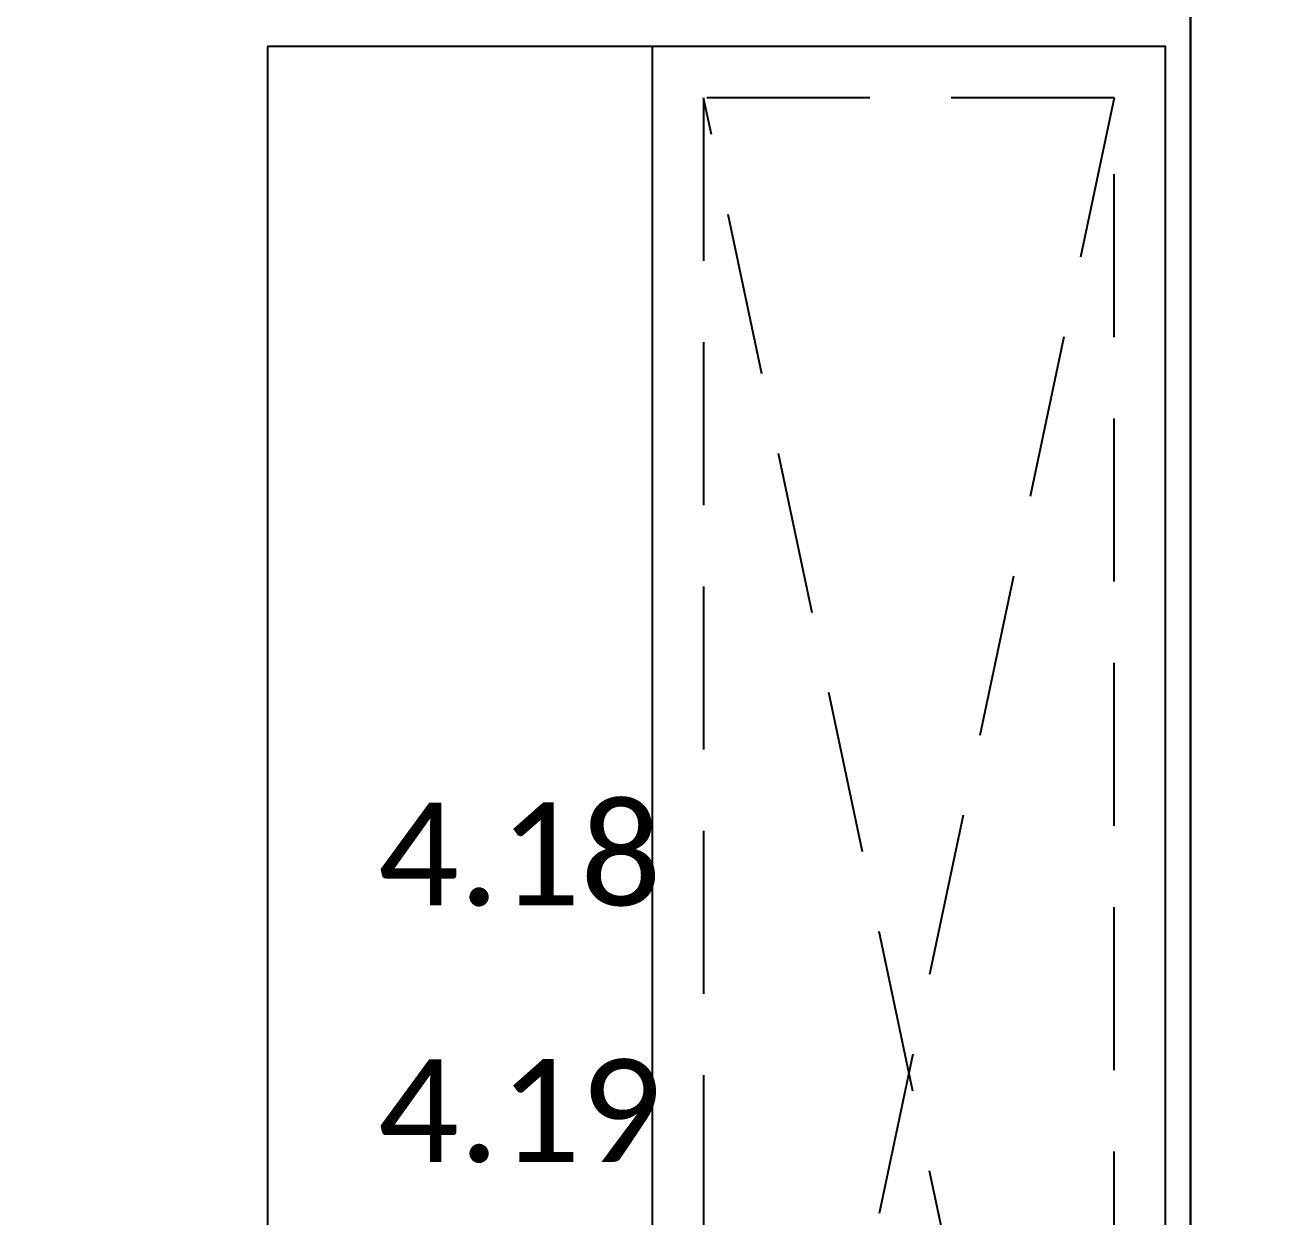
# Model space of a CAD drawing. Header units: millimetres. Extents: x -10496 to -5455, y -188 to 7293.
# Drawn here: x -6893.7 to -6795.7, y 5599.6 to 5692.5 of the extents above; entities that cross this region are included whole.
import ezdxf

# ---------------------------------------------------------------- set-up
doc = ezdxf.new("R2010")
doc.units = ezdxf.units.MM
doc.linetypes.add('DASHED', pattern=[19.05, 12.7, -6.35])
doc.layers.add('00 TEFRİŞ', color=252, linetype='Continuous', lineweight=13)
doc.layers.add('GJC_duvar', color=10, linetype='Continuous', lineweight=30)
for name, color, linetype in [('GJC ALAN', 2, 'Continuous'), ('Kıtc-002 Çizgi', 7, 'Continuous'), ('Kıtc-008 Rakam', 1, 'Continuous')]:
    doc.layers.add(name, color=color, linetype=linetype)
doc.styles.get("Standard").update_dxf_attribs({"font": 'calibri.ttf', "height": 15})

# ---------------------------------------------------------------- blocks, each defined once
blk = doc.blocks.new('*U79')
at = {"layer": 'Kıtc-002 Çizgi', "color": 254, "linetype": 'DASHED'}
for p, q in [((4, 36), (156, 4)), ((156, 36), (4, 4))]:
    blk.add_line(p, q, dxfattribs=at)
at = {"layer": 'Kıtc-002 Çizgi'}
blk.add_lwpolyline([(0, 0), (160, 0), (160, 40), (0, 40)], close=True, dxfattribs=at)
at = {"layer": 'Kıtc-002 Çizgi', "color": 254, "linetype": 'DASHED'}
blk.add_lwpolyline([(4, 4), (156, 4), (156, 36), (4, 36)], close=True, dxfattribs=at)
blk = doc.blocks.new('new ytong')
at = {"layer": '00 TEFRİŞ', "color": 8}
blk.add_lwpolyline([(-18411.302, 5215.653), (-18411.302, 6247.546)], dxfattribs=at)
at = {"layer": 'GJC_duvar'}
blk.add_lwpolyline([(-18411.302, 6217.546), (-18411.302, 5215.653), (-18396.302, 5215.653), (-18396.249, 6213.122)], dxfattribs=at)

msp = doc.modelspace()

# ---------------------------------------------------------------- linework, layer by layer
msp.add_lwpolyline([(-6874.805, 5690.801), (-6874.805, 5530.801), (-6804.805, 5530.801), (-6804.805, 5690.801)], close=True)

# ---------------------------------------------------------------- block references
at = {"layer": 'Kıtc-002 Çizgi', "rotation": 270}
msp.add_blockref('*U79', (-6844.805, 5690.801), dxfattribs=at)

# ---------------------------------------------------------------- texts
at = {"layer": 'Kıtc-008 Rakam', "color": 1}
for s, p in [('4.18', (-6866.199, 5623.84)), ('4.19', (-6866.199, 5603.84))]:
    msp.add_text(s, height=8, dxfattribs=at).set_placement(p)

# ---------------------------------------------------------------- next in the draw order: block references
at = {"layer": 'GJC_duvar', "color": 41, "true_color": 0xf4ee51}
msp.add_blockref('new ytong', (11608.455, -261.264), dxfattribs=at)

# ---------------------------------------------------------------- next in the draw order: linework, layer by layer
at = {"layer": 'GJC ALAN', "color": 40, "lineweight": 30, "true_color": 0xf8d731}
msp.add_lwpolyline([(-6802.847, 4954.389), (-6802.847, 5956.282), (-7184.287, 6068.262), (-7189.473, 6050.495), (-7278.79, 6076.565), (-7272.719, 6094.369), (-7755.236, 6236.171), (-7755.236, 4971.435), (-7188.882, 4969.389), (-7188.882, 4954.389), (-6802.847, 4954.389)], dxfattribs=at)

doc.saveas('drawing.dxf')
